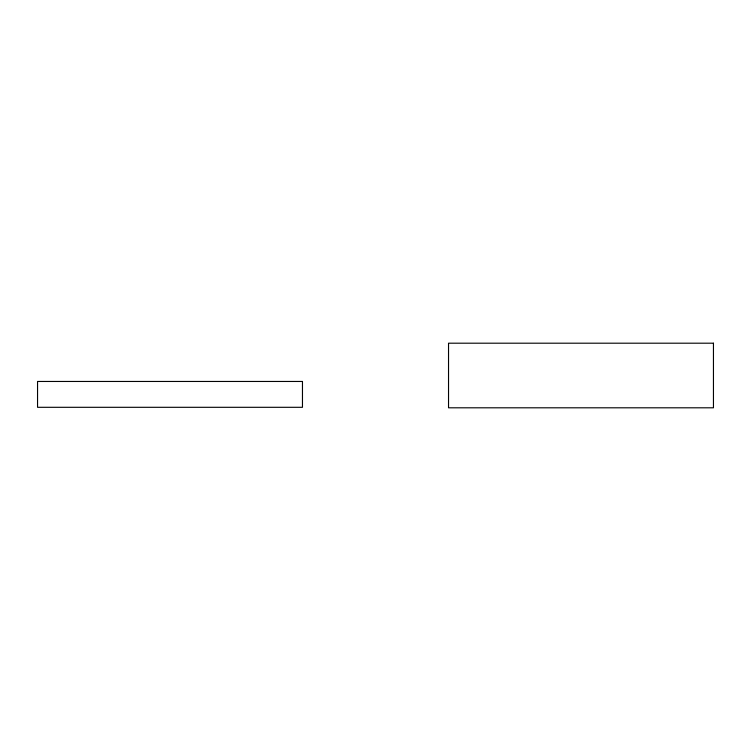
<?xml version="1.0" encoding="UTF-8"?>
<svg xmlns="http://www.w3.org/2000/svg" width="751" height="751" viewBox="0 0 751 751"><rect width="100%" height="100%" fill="white"/><g stroke="black" fill="none" stroke-linecap="round" stroke-linejoin="round"><path stroke-width="1.13" d="M713.45 343.198L448.535 343.198L448.535 407.802L713.45 407.802L713.45 343.198M302.465 381.461L37.55 381.461L37.55 407.305L302.465 407.305L302.465 381.461"/></g></svg>
